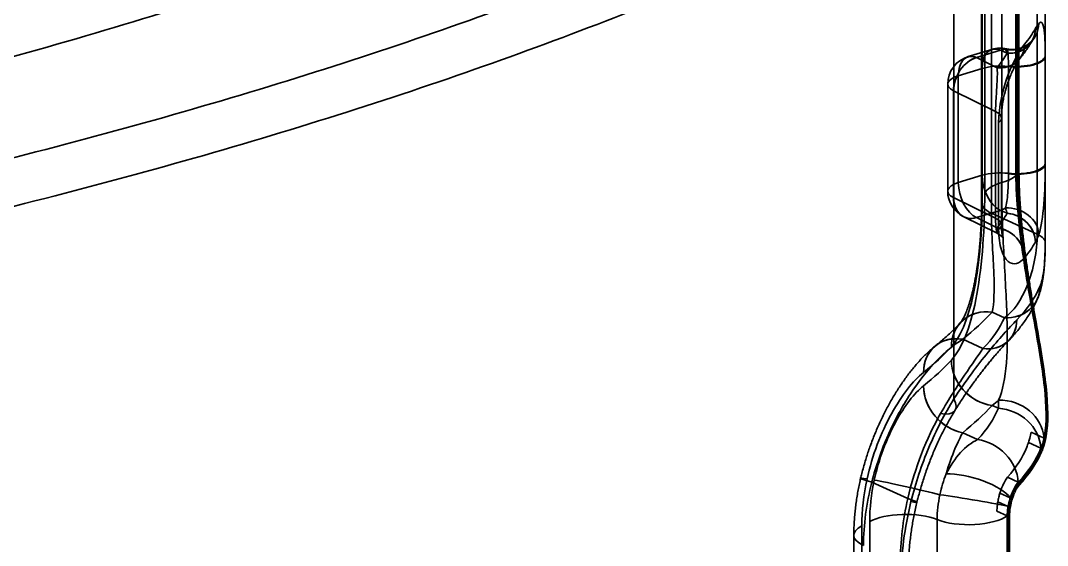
# Model space of a CAD drawing. Header units: millimetres. Extents: x -32 to 111, y -34 to 175.
# Drawn here: x 39.7 to 111, y 92.1 to 128.6 of the extents above; entities that cross this region are included whole.
import ezdxf

# ---------------------------------------------------------------- set-up
doc = ezdxf.new("R2010")
doc.units = ezdxf.units.MM
doc.layers.add('1', color=7, linetype='Continuous', true_color=0xffffff)

msp = doc.modelspace()

# ---------------------------------------------------------------- linework, layer by layer
at = {"layer": '1', "color": 2, "linetype": 'Continuous', "lineweight": 200}
for p, q in [((108.833, 137.13), (108.833, 118.593)), ((108.294, 94.244), (108.294, 33.535))]:
    msp.add_line(p, q, dxfattribs=at)
at = {"layer": '1', "color": 151, "linetype": 'Continuous', "lineweight": 35}
for p, q in [((108.964, 118.414), (108.964, 136.951)), ((109.015, 118.207), (109.015, 136.744)), ((107.816, 135.843), (107.816, 117.306)), ((107.816, 117.306), (107.816, 135.843)), ((106.641, 135.087), (106.641, 116.55)), ((106.641, 116.55), (106.641, 135.087)), ((106.424, 134.437), (106.424, 115.9)), ((106.46, 116.073), (106.46, 134.61)), ((106.46, 134.61), (106.46, 116.073)), ((107.097, 133.726), (107.097, 115.189)), ((107.097, 115.189), (107.097, 133.726)), ((110.285, 113.718), (110.285, 132.255)), ((110.285, 132.255), (110.285, 113.718)), ((110.839, 131.588), (110.839, 126.106)), ((110.839, 126.106), (110.839, 131.588)), ((110.846, 113.126), (110.846, 131.663)), ((104.497, 129.243), (104.497, 102.278)), ((104.497, 102.278), (104.497, 129.243)), ((107.139, 126.558), (105.481, 126.052)), ((107.723, 126.499), (106.066, 125.993)), ((106.066, 125.993), (107.723, 126.499)), ((107.723, 126.499), (108.198, 126.295)), ((106.066, 125.993), (107.494, 125.285)), ((107.494, 125.285), (106.066, 125.993)), ((110.839, 126.029), (110.839, 118.614)), ((110.839, 118.614), (110.839, 126.029)), ((106.461, 125.228), (104.803, 124.721)), ((104.803, 124.721), (106.461, 125.228)), ((106.461, 117.813), (106.461, 125.228)), ((106.461, 125.228), (106.461, 117.813)), ((108.284, 117.951), (108.284, 125.366)), ((108.284, 125.366), (108.284, 117.951)), ((104.066, 124.139), (104.066, 116.724)), ((104.803, 117.307), (104.803, 124.721)), ((104.803, 124.721), (104.803, 117.307)), ((104.471, 123.686), (104.471, 116.271)), ((104.471, 116.271), (104.471, 123.686)), ((104.471, 123.686), (107.391, 122.239)), ((107.391, 122.239), (104.471, 123.686)), ((107.391, 114.824), (107.391, 122.239)), ((107.391, 122.239), (107.391, 114.824)), ((107.605, 121.465), (107.605, 114.05)), ((107.605, 114.05), (107.605, 121.465)), ((107.796, 114.37), (107.796, 121.785)), ((110.839, 118.534), (110.839, 113.051)), ((110.839, 113.051), (110.839, 118.534)), ((106.461, 117.813), (104.803, 117.307)), ((104.803, 117.307), (106.461, 117.813)), ((104.471, 116.271), (107.391, 114.824)), ((107.391, 114.824), (104.471, 116.271)), ((105.177, 114.932), (107.495, 113.784)), ((106.066, 114.871), (107.723, 115.377)), ((107.723, 115.377), (106.066, 114.871)), ((107.494, 114.163), (106.066, 114.871)), ((106.066, 114.871), (107.494, 114.163)), ((110.285, 113.718), (107.097, 115.189)), ((107.097, 115.189), (110.285, 113.718)), ((107.723, 115.377), (108.198, 115.173)), ((108.198, 115.173), (107.723, 115.377)), ((108.009, 107.921), (107.154, 108.315)), ((107.154, 108.315), (108.009, 107.921)), ((105.105, 106.425), (106.514, 105.776)), ((106.514, 105.776), (105.105, 106.425)), ((107.585, 101.628), (107.154, 101.827)), ((107.154, 101.827), (107.585, 101.628)), ((105.105, 99.937), (106.145, 99.458)), ((106.145, 99.458), (105.105, 99.937)), ((109.859, 99.976), (110.764, 99.558)), ((109.681, 99.265), (110.545, 98.866)), ((110.545, 98.866), (109.681, 99.265)), ((98.795, 96.51), (101.293, 95.358)), ((101.293, 95.358), (98.795, 96.51)), ((108.971, 96.492), (108.223, 96.837)), ((108.223, 96.837), (108.971, 96.492)), ((108.411, 95.405), (107.691, 95.737)), ((107.691, 95.737), (108.411, 95.405)), ((108.262, 94.812), (107.548, 95.141)), ((107.548, 95.141), (108.262, 94.812)), ((108.201, 94.168), (107.488, 94.497)), ((108.201, 33.459), (108.201, 94.168)), ((98.09, 32.754), (98.09, 93.463)), ((98.09, 93.463), (98.09, 32.754)), ((98.647, 93.767), (98.647, 33.058)), ((98.647, 33.058), (98.647, 93.767)), ((103.328, 93.906), (103.328, 33.197)), ((103.328, 33.197), (103.328, 93.906)), ((97.544, 92.815), (97.544, 32.106))]:
    msp.add_line(p, q, dxfattribs=at)
for centre, start, end in [((107.723, 124.646), 77.76909, 106.98957), ((106.066, 124.139), 106.98957, 180), ((106.066, 116.724), 180, 243.6337)]:
    msp.add_arc(centre, 2, start, end, dxfattribs=at)
for centre, major_axis, ratio, start_param, end_param in [((108.428, 128.481), (1.482, -1.343), 0.965842, 5.251351, 6.968785), ((108.428, 128.481), (-1.482, 1.343), 0.965842, 2.109759, 3.827192), ((108.198, 128.149), (1.731, -1.001), 0.905762, 5.194825, 6.765622), ((108.198, 128.149), (-1.731, 1.001), 0.905762, 2.053233, 3.624029), ((75.949, 130.777), (35, 0), 0.375419, 5.985109, 6.069434), ((75.949, 130.777), (-35, 0), 0.375419, 2.843516, 2.927841), ((107.723, 124.646), (-0.584, 1.913), 0.585049, 5.80191, 7.372706), ((107.723, 124.646), (0.584, -1.913), 0.585049, 2.660317, 4.231114), ((107.494, 127.139), (1.548, -1.267), 0.885984, 5.339735, 6.910532), ((107.494, 127.139), (-1.548, 1.267), 0.885984, 2.198143, 3.768939), ((75.949, 128.923), (33, 0), 0.375419, 5.985109, 6.069434), ((75.949, 128.923), (-33, 0), 0.375419, 2.843516, 2.927841), ((107.723, 124.646), (0.79, 1.838), 0.698017, 0.315799, 0.551857), ((106.066, 124.139), (-0.888, -1.792), 0.738853, 3.732497, 5.303293), ((106.066, 124.139), (0.888, 1.792), 0.738853, 0.590904, 2.161701), ((106.066, 124.139), (-0.584, 1.913), 0.585049, 5.80191, 7.372706), ((106.066, 124.139), (0.584, -1.913), 0.585049, 2.660317, 4.231114), ((108.845, 126.165), (-2, -0.004), 0.395328, 1.285845, 3.061446), ((108.845, 126.165), (2, 0.004), 0.395328, 4.427438, 6.203039), ((108.845, 126.087), (-2, 0), 0.375419, 1.286566, 3.064002), ((108.845, 126.087), (2, 0), 0.375419, 4.428158, 6.205594), ((107.723, 124.646), (2, 0), 0.375419, 1.286566, 2.25392), ((107.723, 124.646), (-2, 0), 0.375419, 4.428158, 5.395513), ((106.066, 124.139), (-2, 0), 0.375419, 5.395513, 6.931403), ((106.066, 124.139), (2, 0), 0.375419, 2.25392, 3.78981), ((105.796, 121.785), (2, 0), 0.375419, 5.842527, 6.931403), ((105.796, 121.785), (-2, 0), 0.375419, 2.700934, 3.78981), ((106.015, 118.207), (-3, 0), 0.375419, 2.214693, 3.325978), ((106.015, 118.207), (3, 0), 0.375419, 5.356285, 6.467571), ((108.845, 118.672), (-2, 0), 0.375419, 1.286566, 3.064002), ((108.845, 118.672), (2, 0), 0.375419, 4.428158, 6.205594), ((108.845, 118.593), (-2, 0.004), 0.355334, 1.287237, 3.062838), ((108.845, 118.593), (2, -0.004), 0.355334, 4.42883, 6.204431), ((107.723, 117.231), (2, 0), 0.375419, 1.286566, 2.25392), ((107.723, 117.231), (-2, 0), 0.375419, 4.428158, 5.395513), ((107.723, 117.231), (-0.584, 1.913), 0.585049, 1.089521, 2.660317), ((107.723, 117.231), (0.584, -1.913), 0.585049, 4.231114, 5.80191), ((106.066, 116.724), (-2, 0), 0.375419, 5.395513, 6.931403), ((106.066, 116.724), (2, 0), 0.375419, 2.25392, 3.78981), ((106.066, 116.724), (0.584, -1.913), 0.585049, 4.231114, 5.80191), ((106.066, 116.724), (-0.584, 1.913), 0.585049, 1.089521, 2.660317), ((109.617, 116.406), (3, 0), 0.375419, 2.214693, 3.012802), ((109.617, 116.406), (-3, 0), 0.375419, 5.356285, 6.154395), ((106.066, 116.724), (-0.888, -1.792), 0.738853, 5.303293, 6.87409), ((106.066, 116.724), (0.888, 1.792), 0.738853, 2.161701, 3.732497), ((109.424, 115.9), (3, 0), 0.375419, 2.986741, 3.824717), ((109.424, 115.9), (-3, 0), 0.375419, 6.128334, 6.966309), ((108.428, 113.857), (1.902, -0.619), 0.827242, 0.29633, 2.013763), ((108.428, 113.857), (-1.902, 0.619), 0.827242, 3.437923, 5.155356), ((75.949, 117.801), (-33, 0), 0.375419, 2.843516, 2.927841), ((75.949, 117.801), (33, 0), 0.375419, 5.985109, 6.069434), ((107.723, 117.231), (-0.79, -1.838), 0.698017, 0.551857, 0.787915), ((107.723, 117.231), (0.79, 1.838), 0.698017, 3.693449, 3.929507), ((108.198, 113.319), (1.731, -1.001), 0.905762, 0.482436, 2.053233), ((108.198, 113.319), (-1.731, 1.001), 0.905762, 3.624029, 5.194825), ((105.796, 114.37), (2, 0), 0.375419, 5.842527, 6.931403), ((105.796, 114.37), (-2, 0), 0.375419, 2.700934, 3.78981), ((107.494, 112.309), (-1.548, 1.267), 0.885984, 3.768939, 5.339735), ((107.494, 112.309), (1.548, -1.267), 0.885984, 0.627346, 2.198143), ((108.346, 113.126), (-2.5, 0), 0.375419, 3.062167, 3.824717), ((108.346, 113.126), (2.5, 0), 0.375419, 6.203759, 6.966309), ((75.949, 115.947), (-35, 0), 0.375419, 2.843516, 2.927841), ((75.949, 115.947), (35, 0), 0.375419, 5.985109, 6.069434), ((108.009, 110.238), (-2.286, 1.013), 0.914297, 1.955638, 3.526434), ((108.009, 110.238), (2.286, -1.013), 0.914297, 5.09723, 6.668027), ((75.949, 112.24), (35, 0), 0.375419, 5.936375, 6.118381), ((75.949, 112.24), (-35, 0), 0.375419, 2.794783, 2.976789), ((107.154, 105.535), (2.201, -2.038), 0.87549, 2.251887, 3.822683), ((107.154, 105.535), (-2.201, 2.038), 0.87549, 5.393479, 6.964276), ((57.807, 114.754), (52.242, 0), 0.375419, 5.844628, 5.948707), ((57.807, 114.754), (-52.242, 0), 0.375419, 2.703035, 2.807114), ((75.949, 109.923), (32.5, 0), 0.375419, 5.936375, 6.118381), ((75.949, 109.923), (-32.5, 0), 0.375419, 2.794783, 2.976789), ((106.514, 108.093), (1.801, -1.734), 0.871672, 5.410557, 6.981354), ((106.514, 108.093), (-1.801, 1.734), 0.871672, 2.268965, 3.839761), ((105.105, 103.645), (-1.875, 2.342), 0.839142, 5.521391, 7.092188), ((105.105, 103.645), (1.875, -2.342), 0.839142, 2.379799, 3.950595), ((57.807, 111.973), (49.242, 0), 0.375419, 5.844628, 5.948707), ((57.807, 111.973), (-49.242, 0), 0.375419, 2.703035, 2.807114), ((57.807, 111.046), (49.242, 0), 0.375419, 5.844628, 5.948707), ((57.807, 111.046), (-49.242, 0), 0.375419, 2.703035, 2.807114), ((107.154, 104.608), (-2.201, 2.038), 0.87549, 0.68109, 2.251887), ((107.154, 104.608), (2.201, -2.038), 0.87549, 3.822683, 5.393479), ((105.105, 102.718), (-1.875, 2.342), 0.839142, 0.809002, 2.379799), ((105.105, 102.718), (1.875, -2.342), 0.839142, 3.950595, 5.521391), ((102.458, 102.821), (-2.124, 1.318), 0.416092, 2.355673, 3.772271), ((102.458, 102.821), (2.124, -1.318), 0.416092, 5.497265, 6.913864), ((107.787, 99.492), (2.92, -0.688), 0.899346, 0.281149, 1.842218), ((107.787, 99.492), (-2.92, 0.688), 0.899346, 3.422742, 4.983811), ((57.807, 108.266), (52.242, 0), 0.375419, 5.844628, 5.948707), ((57.807, 108.266), (-52.242, 0), 0.375419, 2.703035, 2.807114), ((75.949, 103.435), (-32, 0), 0.375419, 2.804194, 2.990658), ((75.949, 103.435), (32, 0), 0.375419, 5.945786, 6.13225), ((107.585, 98.848), (-2.78, 1.126), 0.916318, 3.563764, 5.067844), ((107.585, 98.848), (2.78, -1.126), 0.916318, 0.422171, 1.926252), ((106.145, 96.677), (-2.192, 2.048), 0.874598, 3.893493, 5.397574), ((106.145, 96.677), (2.192, -2.048), 0.874598, 0.7519, 2.255982), ((75.949, 100.84), (-33.99, 0), 0.375419, 2.822528, 2.990658), ((75.949, 100.84), (34.993, 0), 0.375419, 5.945903, 6.13225), ((75.949, 100.84), (-34.993, 0), 0.375419, 2.804311, 2.990658), ((105.688, 95.745), (-2.877, 0.85), 0.355776, 3.586747, 5.458714), ((105.688, 95.745), (2.877, -0.85), 0.355776, 0.445155, 2.317122), ((100.94, 96.086), (-2.922, 0.681), 0.036006, 5.732484, 7.038247), ((100.94, 96.086), (2.922, -0.681), 0.036006, 2.590891, 3.896654), ((101.476, 96.027), (-2.925, 0.666), 0.030384, 3.944329, 5.749195), ((101.476, 96.027), (2.925, -0.666), 0.030384, 0.802736, 2.607602), ((105.57, 95.23), (2.96, -0.487), 0.028389, 0.431363, 2.338917), ((105.57, 95.23), (-2.96, 0.487), 0.028389, 3.572955, 5.48051), ((99.506, 95.712), (-2.429, 0.594), 0.047356, 2.556717, 3.897101), ((99.506, 95.712), (2.429, -0.594), 0.047356, 5.698309, 7.038693), ((101.135, 93.137), (-3, 0), 0.375419, 3.89254, 5.690374), ((101.135, 93.137), (3, 0), 0.375419, 0.750947, 2.548781), ((105.521, 94.674), (-3, 0), 0.375419, 0.750947, 2.675221), ((105.521, 94.674), (3, 0), 0.375419, 3.89254, 5.816814), ((100.544, 92.815), (3, 0), 0.375419, 2.528836, 3.824717), ((100.544, 92.815), (-3, 0), 0.375419, 5.670428, 6.966309)]:
    msp.add_ellipse(centre, major_axis=major_axis, ratio=ratio, start_param=start_param, end_param=end_param, dxfattribs=at)
at = {"layer": '1', "color": 2, "linetype": 'Continuous', "lineweight": 200}
msp.add_ellipse((75.949, 100.654), major_axis=(35, 0), ratio=0.375419, start_param=5.945786, end_param=6.13225, dxfattribs=at)
at = {"layer": '1', "color": 151, "linetype": 'Continuous', "lineweight": 35}
for points, knots in [([(94.668, 153.029), (89.081, 150.384), (83.13, 147.861), (70.509, 143.062), (63.845, 140.79), (49.919, 136.535), (42.628, 134.545), (27.57, 130.887), (19.788, 129.212), (11.75, 127.695)], [0, 0, 0, 0, 0.25, 0.25, 0.5, 0.5, 0.75, 0.75, 1, 1, 1, 1]), ([(11.75, 127.695), (19.788, 129.212), (27.57, 130.887), (42.628, 134.545), (49.919, 136.535), (63.845, 140.79), (70.509, 143.062), (83.13, 147.861), (89.081, 150.384), (94.668, 153.029)], [0, 0, 0, 0, 0.25, 0.25, 0.5, 0.5, 0.75, 0.75, 1, 1, 1, 1]), ([(12.153, 127.597), (12.467, 127.657), (13.414, 127.836), (14.989, 128.14), (16.874, 128.511), (18.747, 128.887), (20.611, 129.269), (22.467, 129.657), (24.315, 130.052), (26.154, 130.452), (27.983, 130.858), (29.803, 131.27), (31.614, 131.688), (33.416, 132.112), (35.209, 132.542), (36.993, 132.977), (38.768, 133.419), (40.531, 133.866), (42.285, 134.318), (44.027, 134.776), (45.761, 135.24), (47.485, 135.71), (49.199, 136.186), (50.903, 136.667), (52.596, 137.153), (54.277, 137.645), (55.945, 138.142), (57.602, 138.644), (59.246, 139.151), (60.878, 139.664), (62.5, 140.181), (64.111, 140.705), (65.711, 141.234), (67.299, 141.768), (68.876, 142.307), (70.442, 142.852), (71.995, 143.402), (73.537, 143.957), (75.066, 144.517), (76.583, 145.082), (78.087, 145.653), (79.579, 146.228), (81.057, 146.808), (82.523, 147.392), (83.975, 147.982), (85.414, 148.576), (86.84, 149.175), (88.252, 149.778), (89.65, 150.386), (91.034, 150.999), (92.404, 151.615), (93.759, 152.236), (94.833, 152.737), (95.455, 153.031), (95.634, 153.115)], [0, 0, 0, 0, 0.009732, 0.029388, 0.049035, 0.068665, 0.088231, 0.107859, 0.127481, 0.147098, 0.166713, 0.186328, 0.205944, 0.225564, 0.245189, 0.264821, 0.284464, 0.304121, 0.323725, 0.34335, 0.362991, 0.382643, 0.402304, 0.421967, 0.441628, 0.461282, 0.480924, 0.50055, 0.520151, 0.539767, 0.559392, 0.579026, 0.598669, 0.618319, 0.637976, 0.657639, 0.677307, 0.69698, 0.716657, 0.736336, 0.756018, 0.775702, 0.795386, 0.81507, 0.834753, 0.854435, 0.874114, 0.89379, 0.913462, 0.933129, 0.952792, 0.97246, 0.992064, 1, 1, 1, 1]), ([(83.065, 147.592), (77.526, 144.999), (71.64, 142.523), (59.177, 137.81), (52.609, 135.576), (38.893, 131.387), (31.723, 129.424), (16.922, 125.806), (9.276, 124.146), (1.382, 122.636)], [0, 0, 0, 0, 0.25, 0.25, 0.5, 0.5, 0.75, 0.75, 1, 1, 1, 1]), ([(1.382, 122.636), (9.276, 124.146), (16.922, 125.806), (31.723, 129.424), (38.893, 131.387), (52.609, 135.576), (59.177, 137.81), (71.64, 142.523), (77.526, 144.999), (83.065, 147.592)], [0, 0, 0, 0, 0.25, 0.25, 0.5, 0.5, 0.75, 0.75, 1, 1, 1, 1]), ([(86.019, 143.001), (80.398, 140.368), (74.424, 137.855), (61.773, 133.07), (55.105, 130.802), (41.182, 126.549), (33.902, 124.556), (18.876, 120.884), (11.114, 119.2), (3.1, 117.667)], [0, 0, 0, 0, 0.25, 0.25, 0.5, 0.5, 0.75, 0.75, 1, 1, 1, 1]), ([(3.1, 117.667), (11.114, 119.2), (18.876, 120.884), (33.902, 124.556), (41.182, 126.549), (55.105, 130.802), (61.773, 133.07), (74.424, 137.855), (80.398, 140.368), (86.019, 143.001)], [0, 0, 0, 0, 0.25, 0.25, 0.5, 0.5, 0.75, 0.75, 1, 1, 1, 1]), ([(11.75, 113.011), (19.788, 114.527), (27.577, 116.201), (42.659, 119.865), (49.94, 121.853), (63.865, 126.108), (70.536, 128.383), (83.135, 133.177), (89.081, 135.698), (94.668, 138.346)], [0, 0, 0, 0, 0.25, 0.25, 0.5, 0.5, 0.75, 0.75, 1, 1, 1, 1]), ([(94.668, 138.346), (89.081, 135.698), (83.135, 133.177), (70.536, 128.383), (63.865, 126.108), (49.94, 121.853), (42.659, 119.865), (27.577, 116.201), (19.788, 114.527), (11.75, 113.011)], [0, 0, 0, 0, 0.25, 0.25, 0.5, 0.5, 0.75, 0.75, 1, 1, 1, 1]), ([(12.812, 109.904), (20.927, 111.433), (28.791, 113.123), (44.018, 116.822), (51.369, 118.829), (65.427, 123.124), (72.162, 125.422), (84.881, 130.261), (90.883, 132.807), (96.523, 135.48)], [0, 0, 0, 0, 0.25, 0.25, 0.5, 0.5, 0.75, 0.75, 1, 1, 1, 1]), ([(96.523, 135.48), (90.883, 132.807), (84.881, 130.261), (72.162, 125.422), (65.427, 123.124), (51.369, 118.829), (44.018, 116.822), (28.791, 113.123), (20.927, 111.433), (12.812, 109.904)], [0, 0, 0, 0, 0.25, 0.25, 0.5, 0.5, 0.75, 0.75, 1, 1, 1, 1]), ([(110.839, 126.106), (110.837, 126.963), (110.81, 127.648), (110.671, 128.442), (110.559, 128.538), (110.396, 128.348)], [0, 0, 0, 0, 0.5, 0.5, 1, 1, 1, 1]), ([(110.396, 128.348), (110.559, 128.538), (110.671, 128.442), (110.81, 127.648), (110.837, 126.963), (110.839, 126.106)], [0, 0, 0, 0, 0.5, 0.5, 1, 1, 1, 1]), ([(109.897, 127.123), (109.887, 127.112), (109.856, 127.079), (109.794, 127.02), (109.705, 126.944), (109.598, 126.866), (109.475, 126.79), (109.337, 126.719), (109.186, 126.658), (109.025, 126.608), (108.856, 126.573), (108.678, 126.552), (108.492, 126.549), (108.311, 126.563), (108.197, 126.583), (108.145, 126.594)], [0, 0, 0, 0, 0.030915, 0.095647, 0.16453, 0.237876, 0.315318, 0.395991, 0.478917, 0.563291, 0.648555, 0.734353, 0.828958, 0.92216, 1, 1, 1, 1]), ([(109.041, 125.872), (109.09, 125.932), (109.227, 126.102), (109.439, 126.385), (109.667, 126.717), (109.826, 126.972), (109.909, 127.113), (109.929, 127.148)], [0, 0, 0, 0, 0.145572, 0.412731, 0.677652, 0.921841, 1, 1, 1, 1]), ([(109.931, 127.151), (109.938, 127.163), (109.95, 127.183), (109.962, 127.202), (109.966, 127.208), (109.961, 127.2), (109.946, 127.181), (109.926, 127.157), (109.911, 127.14), (109.906, 127.135)], [0, 0, 0, 0, 0.161397, 0.335012, 0.498767, 0.653598, 0.80085, 0.942218, 1, 1, 1, 1]), ([(109.406, 126.918), (109.056, 126.491), (108.64, 125.784), (107.901, 123.833), (107.605, 122.575), (107.605, 121.465)], [0, 0, 0, 0, 0.5, 0.5, 1, 1, 1, 1]), ([(107.605, 121.465), (107.605, 122.575), (107.901, 123.833), (108.64, 125.784), (109.056, 126.491), (109.406, 126.918)], [0, 0, 0, 0, 0.5, 0.5, 1, 1, 1, 1]), ([(108.284, 125.405), (108.283, 125.824), (108.272, 126.167), (108.208, 126.586), (108.155, 126.651), (108.076, 126.563)], [0, 0, 0, 0, 0.5, 0.5, 1, 1, 1, 1]), ([(108.076, 126.563), (108.155, 126.651), (108.208, 126.586), (108.272, 126.167), (108.283, 125.824), (108.284, 125.405)], [0, 0, 0, 0, 0.5, 0.5, 1, 1, 1, 1]), ([(107.798, 121.786), (107.798, 121.83), (107.799, 121.934), (107.806, 122.102), (107.819, 122.289), (107.838, 122.483), (107.863, 122.681), (107.894, 122.881), (107.931, 123.084), (107.974, 123.288), (108.023, 123.495), (108.077, 123.703), (108.136, 123.909), (108.199, 124.113), (108.266, 124.311), (108.335, 124.503), (108.407, 124.686), (108.48, 124.861), (108.554, 125.026), (108.626, 125.18), (108.698, 125.322), (108.768, 125.452), (108.835, 125.567), (108.896, 125.668), (108.951, 125.751), (108.997, 125.815), (109.026, 125.854), (109.039, 125.87), (109.044, 125.875)], [0, 0, 0, 0, 0.026494, 0.060034, 0.094099, 0.128542, 0.163225, 0.198306, 0.233438, 0.269736, 0.307031, 0.34533, 0.384587, 0.424708, 0.465543, 0.506896, 0.548608, 0.59141, 0.634273, 0.677769, 0.721856, 0.76643, 0.811315, 0.856205, 0.900681, 0.944343, 0.980707, 1, 1, 1, 1]), ([(107.494, 125.285), (107.523, 125.025), (107.519, 124.664), (107.471, 123.886), (107.448, 123.586), (107.408, 122.928), (107.391, 122.563), (107.391, 122.239)], [0, 0, 0, 0, 0.5, 0.5, 0.75, 0.75, 1, 1, 1, 1]), ([(107.391, 122.239), (107.391, 122.563), (107.408, 122.928), (107.448, 123.586), (107.471, 123.886), (107.519, 124.664), (107.523, 125.025), (107.494, 125.285)], [0, 0, 0, 0, 0.25, 0.25, 0.5, 0.5, 1, 1, 1, 1]), ([(110.764, 99.56), (110.959, 100.377), (110.988, 101.427), (110.769, 104.059), (110.528, 105.564), (110.087, 108.15), (109.933, 109.038), (109.634, 110.868), (109.488, 111.822), (109.119, 114.689), (108.964, 116.611), (108.964, 118.414)], [0, 0, 0, 0, 0.25, 0.25, 0.5, 0.5, 0.625, 0.625, 0.75, 0.75, 1, 1, 1, 1]), ([(110.396, 113.724), (110.559, 114.216), (110.671, 114.944), (110.81, 116.687), (110.837, 117.658), (110.839, 118.534)], [0, 0, 0, 0, 0.5, 0.5, 1, 1, 1, 1]), ([(110.839, 118.534), (110.837, 117.658), (110.81, 116.687), (110.671, 114.944), (110.559, 114.216), (110.396, 113.724)], [0, 0, 0, 0, 0.5, 0.5, 1, 1, 1, 1]), ([(108.076, 115.544), (108.155, 115.787), (108.208, 116.156), (108.272, 117.018), (108.283, 117.487), (108.284, 117.912)], [0, 0, 0, 0, 0.5, 0.5, 1, 1, 1, 1]), ([(108.284, 117.912), (108.283, 117.487), (108.272, 117.018), (108.208, 116.156), (108.155, 115.787), (108.076, 115.544)], [0, 0, 0, 0, 0.5, 0.5, 1, 1, 1, 1]), ([(110.894, 102.548), (110.889, 102.608), (110.873, 102.819), (110.84, 103.182), (110.791, 103.64), (110.737, 104.099), (110.676, 104.559), (110.611, 105.021), (110.543, 105.485), (110.47, 105.953), (110.395, 106.424), (110.317, 106.898), (110.238, 107.373), (110.158, 107.849), (110.077, 108.329), (109.996, 108.811), (109.915, 109.295), (109.836, 109.78), (109.759, 110.263), (109.683, 110.744), (109.611, 111.226), (109.54, 111.707), (109.473, 112.187), (109.41, 112.666), (109.35, 113.143), (109.295, 113.617), (109.244, 114.09), (109.198, 114.562), (109.156, 115.032), (109.119, 115.498), (109.087, 115.958), (109.063, 116.387), (109.044, 116.792), (109.03, 117.198), (109.02, 117.648), (109.016, 117.991), (109.015, 118.185), (109.015, 118.209)], [0, 0, 0, 0, 0.014376, 0.050229, 0.085135, 0.119357, 0.152957, 0.185996, 0.218528, 0.25052, 0.282555, 0.313957, 0.344944, 0.375584, 0.405946, 0.436097, 0.466086, 0.495867, 0.525003, 0.553923, 0.582641, 0.611166, 0.63951, 0.667683, 0.695683, 0.723406, 0.751137, 0.778917, 0.806665, 0.834297, 0.86174, 0.888918, 0.911637, 0.935632, 0.963558, 0.995367, 1, 1, 1, 1]), ([(107.816, 117.306), (107.816, 115.882), (107.867, 114.36), (108.017, 111.329), (108.112, 109.832), (108.218, 107.102), (108.227, 105.85), (108.06, 103.737), (107.884, 102.858), (107.6, 102.206)], [0, 0, 0, 0, 0.25, 0.25, 0.5, 0.5, 0.75, 0.75, 1, 1, 1, 1]), ([(107.6, 102.206), (107.884, 102.858), (108.06, 103.737), (108.227, 105.85), (108.218, 107.102), (108.112, 109.832), (108.017, 111.329), (107.867, 114.36), (107.816, 115.882), (107.816, 117.306)], [0, 0, 0, 0, 0.25, 0.25, 0.5, 0.5, 0.75, 0.75, 1, 1, 1, 1]), ([(106.641, 116.55), (106.641, 115.411), (106.598, 114.167), (106.419, 111.76), (106.284, 110.608), (105.905, 108.517), (105.668, 107.605), (105.07, 106.032), (104.722, 105.412), (104.32, 104.978)], [0, 0, 0, 0, 0.25, 0.25, 0.5, 0.5, 0.75, 0.75, 1, 1, 1, 1]), ([(104.32, 104.978), (104.722, 105.412), (105.07, 106.032), (105.668, 107.605), (105.905, 108.517), (106.284, 110.608), (106.419, 111.76), (106.598, 114.167), (106.641, 115.411), (106.641, 116.55)], [0, 0, 0, 0, 0.25, 0.25, 0.5, 0.5, 0.75, 0.75, 1, 1, 1, 1]), ([(106.46, 116.073), (106.46, 115.073), (106.415, 113.986), (106.238, 111.878), (106.105, 110.86), (105.749, 109.028), (105.526, 108.21), (104.984, 106.83), (104.673, 106.285), (104.32, 105.904)], [0, 0, 0, 0, 0.25, 0.25, 0.5, 0.5, 0.75, 0.75, 1, 1, 1, 1]), ([(104.32, 105.904), (104.673, 106.285), (104.984, 106.83), (105.526, 108.21), (105.749, 109.028), (106.105, 110.86), (106.238, 111.878), (106.415, 113.986), (106.46, 115.073), (106.46, 116.073)], [0, 0, 0, 0, 0.25, 0.25, 0.5, 0.5, 0.75, 0.75, 1, 1, 1, 1]), ([(106.424, 115.902), (106.424, 115.901), (106.424, 115.805), (106.423, 115.624), (106.419, 115.35), (106.413, 115.076), (106.404, 114.79), (106.392, 114.497), (106.378, 114.196), (106.36, 113.891), (106.34, 113.583), (106.317, 113.272), (106.29, 112.959), (106.261, 112.643), (106.228, 112.329), (106.192, 112.016), (106.152, 111.708), (106.109, 111.402), (106.063, 111.097), (106.012, 110.794), (105.957, 110.497), (105.9, 110.208), (105.839, 109.929), (105.776, 109.661), (105.71, 109.405), (105.643, 109.162), (105.574, 108.934), (105.504, 108.721), (105.435, 108.526), (105.366, 108.348), (105.3, 108.189), (105.236, 108.049), (105.178, 107.931), (105.123, 107.829), (105.074, 107.745), (105.037, 107.687), (105.014, 107.653), (104.997, 107.629), (104.994, 107.626), (104.986, 107.615), (104.973, 107.598), (104.951, 107.573), (104.936, 107.555), (104.931, 107.55)], [0, 0, 0, 0, 0.000271, 0.02632, 0.049521, 0.073866, 0.098532, 0.123677, 0.149375, 0.175398, 0.201453, 0.227965, 0.254913, 0.282257, 0.309934, 0.337855, 0.365904, 0.393982, 0.423031, 0.452793, 0.482716, 0.512785, 0.54297, 0.573229, 0.603505, 0.633712, 0.663774, 0.693604, 0.723114, 0.752215, 0.780825, 0.808868, 0.836313, 0.861376, 0.887798, 0.913917, 0.926881, 0.937699, 0.945748, 0.953535, 0.974122, 0.992824, 1, 1, 1, 1]), ([(107.154, 108.315), (107.289, 108.889), (107.315, 109.799), (107.252, 111.555), (107.213, 112.203), (107.133, 113.648), (107.097, 114.477), (107.097, 115.189)], [0, 0, 0, 0, 0.5, 0.5, 0.75, 0.75, 1, 1, 1, 1]), ([(107.097, 115.189), (107.097, 114.477), (107.133, 113.648), (107.213, 112.203), (107.252, 111.555), (107.315, 109.799), (107.289, 108.889), (107.154, 108.315)], [0, 0, 0, 0, 0.25, 0.25, 0.5, 0.5, 1, 1, 1, 1]), ([(107.391, 114.824), (107.391, 114.499), (107.408, 114.237), (107.449, 113.901), (107.471, 113.818), (107.519, 113.741), (107.523, 113.903), (107.494, 114.163)], [0, 0, 0, 0, 0.25, 0.25, 0.5, 0.5, 1, 1, 1, 1]), ([(107.494, 114.163), (107.523, 113.903), (107.519, 113.741), (107.471, 113.818), (107.449, 113.901), (107.408, 114.237), (107.391, 114.499), (107.391, 114.824)], [0, 0, 0, 0, 0.5, 0.5, 0.75, 0.75, 1, 1, 1, 1]), ([(107.495, 113.783), (107.531, 113.766), (107.602, 113.727), (107.696, 113.662), (107.774, 113.599), (107.831, 113.543), (107.874, 113.495), (107.904, 113.457), (107.922, 113.43), (107.93, 113.416), (107.93, 113.416), (107.923, 113.432), (107.91, 113.463), (107.894, 113.512), (107.876, 113.577), (107.858, 113.654), (107.842, 113.741), (107.828, 113.841), (107.815, 113.958), (107.805, 114.092), (107.8, 114.231), (107.798, 114.327), (107.798, 114.371)], [0, 0, 0, 0, 0.054099, 0.11448, 0.164622, 0.214405, 0.263367, 0.311956, 0.36058, 0.409519, 0.458984, 0.509108, 0.559885, 0.611181, 0.662778, 0.714323, 0.758004, 0.804274, 0.852861, 0.903673, 0.95649, 1, 1, 1, 1]), ([(107.605, 114.05), (107.605, 113.494), (107.675, 113.01), (107.92, 112.245), (108.087, 111.985), (108.643, 111.525), (109.055, 111.661), (109.406, 112.088)], [0, 0, 0, 0, 0.25, 0.25, 0.5, 0.5, 1, 1, 1, 1]), ([(109.406, 112.088), (109.055, 111.661), (108.643, 111.525), (108.087, 111.985), (107.92, 112.245), (107.675, 113.01), (107.605, 113.494), (107.605, 114.05)], [0, 0, 0, 0, 0.5, 0.5, 0.75, 0.75, 1, 1, 1, 1]), ([(110.285, 113.718), (110.285, 112.57), (110.024, 111.253), (109.188, 109.142), (108.617, 108.326), (108.009, 107.921)], [0, 0, 0, 0, 0.5, 0.5, 1, 1, 1, 1]), ([(108.009, 107.921), (108.617, 108.326), (109.188, 109.142), (110.024, 111.253), (110.285, 112.57), (110.285, 113.718)], [0, 0, 0, 0, 0.5, 0.5, 1, 1, 1, 1]), ([(110.313, 109.265), (110.315, 109.27), (110.343, 109.336), (110.397, 109.476), (110.469, 109.69), (110.538, 109.935), (110.598, 110.189), (110.649, 110.455), (110.69, 110.705), (110.722, 110.942), (110.75, 111.177), (110.772, 111.403), (110.79, 111.623), (110.804, 111.828), (110.817, 112.033), (110.827, 112.239), (110.835, 112.444), (110.84, 112.631), (110.844, 112.804), (110.845, 112.965), (110.846, 113.07), (110.846, 113.123)], [0, 0, 0, 0, 0.004622, 0.067484, 0.137155, 0.20318, 0.28723, 0.362954, 0.431401, 0.494834, 0.551925, 0.611828, 0.662708, 0.710422, 0.7555, 0.802952, 0.848059, 0.891446, 0.926904, 0.963144, 1, 1, 1, 1]), ([(110.839, 113.051), (110.839, 112.742), (110.828, 112.393), (110.792, 111.758), (110.766, 111.469), (110.671, 110.712), (110.583, 110.329), (110.475, 110.084)], [0, 0, 0, 0, 0.25, 0.25, 0.5, 0.5, 1, 1, 1, 1]), ([(110.475, 110.084), (110.583, 110.329), (110.671, 110.712), (110.766, 111.469), (110.792, 111.758), (110.828, 112.393), (110.839, 112.742), (110.839, 113.051)], [0, 0, 0, 0, 0.5, 0.5, 0.75, 0.75, 1, 1, 1, 1]), ([(108.315, 106.359), (108.372, 106.418), (108.532, 106.588), (108.786, 106.872), (109.068, 107.214), (109.33, 107.56), (109.572, 107.909), (109.794, 108.26), (109.997, 108.614), (110.162, 108.936), (110.257, 109.141), (110.294, 109.226)], [0, 0, 0, 0, 0.067584, 0.193237, 0.317919, 0.441214, 0.562976, 0.683095, 0.801507, 0.918198, 1, 1, 1, 1]), ([(108.865, 107.774), (108.299, 107.186), (107.631, 106.451), (106.122, 104.603), (105.314, 103.533), (104.497, 102.278)], [0, 0, 0, 0, 0.5, 0.5, 1, 1, 1, 1]), ([(104.497, 102.278), (105.314, 103.533), (106.122, 104.603), (107.631, 106.451), (108.299, 107.186), (108.865, 107.774)], [0, 0, 0, 0, 0.5, 0.5, 1, 1, 1, 1]), ([(104.952, 107.573), (104.907, 107.524), (104.775, 107.383), (104.546, 107.15), (104.258, 106.873), (103.954, 106.595), (103.639, 106.321), (103.394, 106.119), (103.258, 106.009), (103.231, 105.987)], [0, 0, 0, 0, 0.093837, 0.269168, 0.444224, 0.619034, 0.793705, 0.959024, 1, 1, 1, 1]), ([(98.795, 96.51), (98.937, 97.066), (99.107, 97.632), (99.484, 98.716), (99.693, 99.245), (100.378, 100.793), (100.913, 101.77), (102.043, 103.493), (102.658, 104.27), (103.888, 105.548), (104.509, 106.057), (105.105, 106.425)], [0, 0, 0, 0, 0.125, 0.125, 0.25, 0.25, 0.5, 0.5, 0.75, 0.75, 1, 1, 1, 1]), ([(105.105, 106.425), (104.509, 106.057), (103.888, 105.548), (102.658, 104.27), (102.043, 103.493), (100.913, 101.77), (100.378, 100.793), (99.693, 99.245), (99.484, 98.716), (99.107, 97.632), (98.937, 97.066), (98.795, 96.51)], [0, 0, 0, 0, 0.25, 0.25, 0.5, 0.5, 0.75, 0.75, 0.875, 0.875, 1, 1, 1, 1]), ([(104.582, 101.503), (104.654, 101.619), (104.8, 101.851), (105.021, 102.191), (105.243, 102.524), (105.465, 102.849), (105.687, 103.164), (105.908, 103.471), (106.129, 103.768), (106.348, 104.057), (106.563, 104.334), (106.773, 104.598), (106.978, 104.851), (107.18, 105.094), (107.378, 105.327), (107.571, 105.549), (107.759, 105.761), (107.942, 105.962), (108.112, 106.146), (108.241, 106.282), (108.313, 106.359), (108.328, 106.374)], [0, 0, 0, 0, 0.051431, 0.103979, 0.156725, 0.209732, 0.263064, 0.316785, 0.370956, 0.425637, 0.480757, 0.534896, 0.58971, 0.645086, 0.701029, 0.757533, 0.814585, 0.872162, 0.930183, 0.986549, 1, 1, 1, 1]), ([(103.197, 105.963), (103.197, 105.963), (103.142, 105.917), (103.064, 105.851), (102.965, 105.766), (102.891, 105.701), (102.75, 105.574), (102.543, 105.379), (102.274, 105.106), (102.011, 104.82), (101.763, 104.532), (101.523, 104.237), (101.29, 103.934), (101.055, 103.611), (100.823, 103.277), (100.601, 102.938), (100.386, 102.593), (100.177, 102.239), (99.972, 101.876), (99.773, 101.502), (99.58, 101.121), (99.393, 100.734), (99.214, 100.34), (99.043, 99.941), (98.879, 99.537), (98.73, 99.144), (98.591, 98.755), (98.461, 98.366), (98.336, 97.957), (98.214, 97.533), (98.109, 97.134), (98.045, 96.877), (98.019, 96.767)], [0, 0, 0, 0, 0.0003, 0.028468, 0.038865, 0.050091, 0.061424, 0.103677, 0.145695, 0.187563, 0.22925, 0.266197, 0.30505, 0.345479, 0.38497, 0.423522, 0.46118, 0.498739, 0.536605, 0.574282, 0.611771, 0.64907, 0.686178, 0.723089, 0.759803, 0.796319, 0.828634, 0.862835, 0.898169, 0.934512, 0.972073, 1, 1, 1, 1]), ([(106.514, 105.776), (106.182, 105.3), (105.753, 104.697), (104.73, 103.177), (104.161, 102.297), (103.571, 101.264)], [0, 0, 0, 0, 0.5, 0.5, 1, 1, 1, 1]), ([(103.571, 101.264), (104.161, 102.297), (104.73, 103.177), (105.753, 104.697), (106.182, 105.3), (106.514, 105.776)], [0, 0, 0, 0, 0.5, 0.5, 1, 1, 1, 1]), ([(102.389, 104.123), (101.671, 103.548), (100.872, 102.545), (99.806, 100.608), (99.467, 99.879), (98.888, 98.35), (98.645, 97.547), (98.463, 96.722)], [0, 0, 0, 0, 0.5, 0.5, 0.75, 0.75, 1, 1, 1, 1]), ([(98.463, 96.722), (98.645, 97.547), (98.888, 98.35), (99.467, 99.879), (99.806, 100.608), (100.872, 102.545), (101.671, 103.548), (102.389, 104.123)], [0, 0, 0, 0, 0.25, 0.25, 0.5, 0.5, 1, 1, 1, 1]), ([(102.389, 103.196), (101.755, 102.689), (101.061, 101.806), (99.816, 99.501), (99.284, 98.104), (98.968, 96.646)], [0, 0, 0, 0, 0.5, 0.5, 1, 1, 1, 1]), ([(98.968, 96.646), (99.284, 98.104), (99.816, 99.501), (101.061, 101.806), (101.755, 102.689), (102.389, 103.196)], [0, 0, 0, 0, 0.5, 0.5, 1, 1, 1, 1]), ([(104.497, 102.278), (103.852, 101.246), (103.264, 100.109), (102.253, 97.704), (101.836, 96.454), (101.515, 95.153)], [0, 0, 0, 0, 0.5, 0.5, 1, 1, 1, 1]), ([(101.515, 95.153), (101.836, 96.454), (102.253, 97.704), (103.264, 100.109), (103.852, 101.246), (104.497, 102.278)], [0, 0, 0, 0, 0.5, 0.5, 1, 1, 1, 1]), ([(107.6, 102.206), (107.607, 102.003), (107.602, 101.809), (107.585, 101.628), (107.585, 101.628), (107.585, 101.628)], [0, 0, 0, 0, 0.999959, 0.999959, 1, 1, 1, 1]), ([(107.585, 101.628), (107.585, 101.628), (107.585, 101.628), (107.602, 101.809), (107.607, 102.003), (107.6, 102.206)], [0, 0, 0, 0, 0.000041, 0.000041, 1, 1, 1, 1]), ([(101.933, 95.12), (101.961, 95.231), (102.026, 95.483), (102.134, 95.883), (102.26, 96.317), (102.397, 96.753), (102.541, 97.183), (102.694, 97.609), (102.854, 98.03), (103.022, 98.448), (103.198, 98.862), (103.382, 99.269), (103.571, 99.669), (103.767, 100.06), (103.968, 100.443), (104.175, 100.819), (104.38, 101.173), (104.517, 101.398), (104.582, 101.503)], [0, 0, 0, 0, 0.047615, 0.108816, 0.173053, 0.236493, 0.299811, 0.363163, 0.426659, 0.490449, 0.554687, 0.619442, 0.683399, 0.74772, 0.812279, 0.877017, 0.941867, 1, 1, 1, 1]), ([(105.105, 99.937), (104.951, 99.667), (104.768, 99.286), (104.366, 98.327), (104.148, 97.744), (103.957, 97.074)], [0, 0, 0, 0, 0.5, 0.5, 1, 1, 1, 1]), ([(103.957, 97.074), (104.148, 97.744), (104.366, 98.327), (104.768, 99.286), (104.951, 99.667), (105.105, 99.937)], [0, 0, 0, 0, 0.5, 0.5, 1, 1, 1, 1]), ([(109.77, 99.563), (109.787, 99.63), (109.803, 99.697), (109.833, 99.835), (109.847, 99.905), (109.859, 99.976)], [0, 0, 0, 0, 0.4999, 0.4999, 1, 1, 1, 1]), ([(110.545, 98.866), (110.568, 98.922), (110.589, 98.978), (110.63, 99.092), (110.649, 99.15), (110.703, 99.322), (110.735, 99.439), (110.764, 99.558)], [0, 0, 0, 0, 0.255305, 0.255305, 0.510609, 0.510609, 1, 1, 1, 1]), ([(110.764, 99.558), (110.735, 99.439), (110.703, 99.322), (110.649, 99.15), (110.63, 99.092), (110.589, 98.978), (110.568, 98.922), (110.545, 98.866)], [0, 0, 0, 0, 0.489391, 0.489391, 0.744695, 0.744695, 1, 1, 1, 1]), ([(98.019, 96.774), (98.004, 96.71), (97.958, 96.507), (97.886, 96.166), (97.806, 95.742), (97.736, 95.31), (97.675, 94.871), (97.625, 94.431), (97.587, 93.993), (97.561, 93.577), (97.548, 93.184), (97.544, 92.939), (97.543, 92.817)], [0, 0, 0, 0, 0.048482, 0.153523, 0.25749, 0.367535, 0.477959, 0.588498, 0.699005, 0.810042, 0.904814, 1, 1, 1, 1]), ([(107.548, 95.141), (107.557, 95.194), (107.567, 95.247), (107.589, 95.35), (107.6, 95.402), (107.637, 95.55), (107.663, 95.645), (107.691, 95.737)], [0, 0, 0, 0, 0.253426, 0.253426, 0.506798, 0.506798, 1, 1, 1, 1]), ([(101.328, 90.332), (101.328, 90.343), (101.33, 90.501), (101.334, 90.79), (101.35, 91.21), (101.376, 91.625), (101.411, 92.052), (101.456, 92.481), (101.511, 92.914), (101.575, 93.349), (101.65, 93.787), (101.734, 94.227), (101.828, 94.671), (101.897, 94.968), (101.933, 95.118)], [0, 0, 0, 0, 0.006872, 0.102947, 0.187927, 0.278163, 0.367512, 0.457134, 0.546935, 0.636575, 0.726588, 0.816734, 0.907388, 1, 1, 1, 1]), ([(107.488, 94.497), (107.488, 94.55), (107.49, 94.604), (107.495, 94.715), (107.5, 94.772), (107.515, 94.932), (107.53, 95.038), (107.548, 95.141)], [0, 0, 0, 0, 0.26023, 0.26023, 0.520437, 0.520437, 1, 1, 1, 1]), ([(108.411, 95.405), (108.383, 95.318), (108.357, 95.227), (108.32, 95.083), (108.308, 95.032), (108.285, 94.929), (108.274, 94.876), (108.265, 94.824)], [0, 0, 0, 0, 0.481373, 0.481373, 0.740659, 0.740659, 1, 1, 1, 1]), ([(108.265, 94.824), (108.274, 94.876), (108.285, 94.929), (108.308, 95.032), (108.32, 95.083), (108.357, 95.227), (108.383, 95.318), (108.411, 95.405)], [0, 0, 0, 0, 0.259341, 0.259341, 0.518627, 0.518627, 1, 1, 1, 1]), ([(108.262, 94.812), (108.244, 94.708), (108.229, 94.603), (108.213, 94.443), (108.208, 94.386), (108.203, 94.276), (108.201, 94.221), (108.201, 94.168)], [0, 0, 0, 0, 0.479218, 0.479218, 0.739598, 0.739598, 1, 1, 1, 1]), ([(108.201, 94.168), (108.201, 94.221), (108.203, 94.276), (108.208, 94.386), (108.213, 94.443), (108.229, 94.603), (108.244, 94.708), (108.262, 94.812)], [0, 0, 0, 0, 0.260402, 0.260402, 0.520782, 0.520782, 1, 1, 1, 1])]:
    msp.add_open_spline(points, degree=3, knots=knots, dxfattribs=at)
for points in [[(110.396, 128.348), (110.323, 128.263), (110.242, 128.144), (110.152, 127.99)], [(110.152, 127.99), (110.242, 128.144), (110.323, 128.263), (110.396, 128.348)], [(108.198, 126.295), (108.162, 126.402), (108.121, 126.491), (108.076, 126.563)], [(110.839, 126.029), (110.839, 126.055), (110.839, 126.081), (110.839, 126.106)], [(110.839, 126.106), (110.839, 126.081), (110.839, 126.055), (110.839, 126.029)], [(110.839, 118.614), (110.839, 118.588), (110.839, 118.561), (110.839, 118.534)], [(110.839, 118.534), (110.839, 118.561), (110.839, 118.588), (110.839, 118.614)], [(108.198, 115.173), (108.162, 115.28), (108.121, 115.405), (108.076, 115.544)], [(108.076, 115.544), (108.121, 115.405), (108.162, 115.28), (108.198, 115.173)], [(110.152, 113.16), (110.242, 113.314), (110.323, 113.503), (110.396, 113.724)], [(110.396, 113.724), (110.323, 113.503), (110.242, 113.314), (110.152, 113.16)], [(107.6, 102.206), (107.454, 102.069), (107.304, 101.941), (107.154, 101.827)], [(107.154, 101.827), (107.304, 101.941), (107.454, 102.069), (107.6, 102.206)], [(103.571, 101.264), (102.591, 99.548), (101.782, 97.496), (101.293, 95.358)], [(101.293, 95.358), (101.782, 97.496), (102.591, 99.548), (103.571, 101.264)], [(106.145, 99.458), (105.324, 99.082), (104.523, 98.21), (103.957, 97.074)], [(103.957, 97.074), (104.523, 98.21), (105.324, 99.082), (106.145, 99.458)], [(109.552, 98.921), (109.599, 99.036), (109.642, 99.15), (109.681, 99.265)], [(109.681, 99.265), (109.713, 99.362), (109.743, 99.461), (109.77, 99.563)], [(103.957, 97.074), (103.78, 96.613), (103.632, 96.133), (103.523, 95.629)], [(103.523, 95.629), (103.632, 96.133), (103.78, 96.613), (103.957, 97.074)], [(98.09, 93.463), (98.09, 94.51), (98.219, 95.62), (98.463, 96.722)], [(98.463, 96.722), (98.219, 95.62), (98.09, 94.51), (98.09, 93.463)], [(98.795, 96.51), (98.418, 95.029), (98.218, 93.525), (98.218, 92.104)], [(98.218, 92.104), (98.218, 93.525), (98.418, 95.029), (98.795, 96.51)], [(98.968, 96.646), (98.758, 95.672), (98.647, 94.691), (98.647, 93.767)], [(98.647, 93.767), (98.647, 94.691), (98.758, 95.672), (98.968, 96.646)], [(107.848, 96.174), (107.907, 96.315), (107.969, 96.442), (108.028, 96.549)], [(108.028, 96.549), (108.092, 96.666), (108.158, 96.762), (108.223, 96.837)], [(108.969, 96.491), (108.78, 96.287), (108.576, 95.92), (108.415, 95.419)], [(108.415, 95.419), (108.576, 95.92), (108.78, 96.287), (108.969, 96.491)], [(103.523, 95.629), (103.396, 95.045), (103.328, 94.46), (103.328, 93.906)], [(103.328, 93.906), (103.328, 94.46), (103.396, 95.045), (103.523, 95.629)], [(107.691, 95.737), (107.74, 95.896), (107.793, 96.041), (107.848, 96.174)], [(101.293, 95.358), (100.952, 93.871), (100.769, 92.35), (100.769, 90.927)], [(100.769, 90.927), (100.769, 92.35), (100.952, 93.871), (101.293, 95.358)], [(101.515, 95.153), (101.068, 93.341), (100.832, 91.504), (100.832, 89.773)], [(100.832, 89.773), (100.832, 91.504), (101.068, 93.341), (101.515, 95.153)]]:
    msp.add_open_spline(points, degree=3, dxfattribs=at)
at = {"layer": '1', "color": 151, "linetype": 'Continuous', "lineweight": 35, "extrusion": (7.6795e-10, 8.88197e-13, -1)}
for points in [[(108.284, 125.366), (108.284, 125.379), (108.284, 125.392), (108.284, 125.405)], [(108.284, 125.405), (108.284, 125.392), (108.284, 125.379), (108.284, 125.366)]]:
    msp.add_open_spline(points, degree=3, dxfattribs=at)
at = {"layer": '1', "color": 2, "linetype": 'Continuous', "lineweight": 200}
for points, knots in [([(108.833, 118.593), (108.833, 117.672), (108.873, 116.73), (109.022, 114.807), (109.132, 113.814), (109.526, 110.9), (109.88, 108.989), (110.496, 105.537), (110.759, 103.964), (110.994, 101.316), (110.971, 100.213), (110.772, 99.379)], [0, 0, 0, 0, 0.125, 0.125, 0.25, 0.25, 0.5, 0.5, 0.75, 0.75, 1, 1, 1, 1]), ([(108.347, 94.804), (108.324, 94.679), (108.308, 94.55), (108.296, 94.364), (108.294, 94.303), (108.294, 94.244)], [0, 0, 0, 0, 0.668339, 0.668339, 1, 1, 1, 1])]:
    msp.add_open_spline(points, degree=3, knots=knots, dxfattribs=at)
at = {"layer": '1', "color": 151, "linetype": 'Continuous', "lineweight": 35, "extrusion": (1.94665e-10, -3.57629e-13, -1)}
for points in [[(108.284, 117.912), (108.284, 117.925), (108.284, 117.938), (108.284, 117.951)], [(108.284, 117.951), (108.284, 117.938), (108.284, 117.925), (108.284, 117.912)]]:
    msp.add_open_spline(points, degree=3, dxfattribs=at)
at = {"layer": '1', "color": 2, "linetype": 'Continuous', "lineweight": 200}
for points in [[(110.772, 99.379), (110.713, 99.131), (110.639, 98.897), (110.551, 98.679)], [(108.976, 96.305), (108.803, 96.12), (108.621, 95.788), (108.476, 95.33)], [(108.476, 95.33), (108.424, 95.164), (108.38, 94.99), (108.347, 94.804)]]:
    msp.add_open_spline(points, degree=3, dxfattribs=at)
at = {"layer": '1', "color": 151, "linetype": 'Continuous', "lineweight": 35, "extrusion": (-2.66088e-07, 6.3552e-08, -1)}
msp.add_open_spline([(110.764, 99.558), (110.764, 99.559), (110.764, 99.559), (110.764, 99.56)], degree=3, dxfattribs=at)
at = {"layer": '1', "color": 151, "linetype": 'Continuous', "lineweight": 35, "extrusion": (7.24501e-08, -2.93387e-08, -1)}
for points in [[(110.545, 98.866), (110.545, 98.866), (110.545, 98.865), (110.544, 98.864)], [(110.544, 98.864), (110.545, 98.865), (110.545, 98.866), (110.545, 98.866)]]:
    msp.add_open_spline(points, degree=3, dxfattribs=at)
at = {"layer": '1', "color": 151, "linetype": 'Continuous', "lineweight": 35, "extrusion": (-5.49832e-09, 5.13112e-09, 1)}
for points in [[(108.969, 96.491), (108.97, 96.491), (108.97, 96.492), (108.971, 96.492)], [(108.971, 96.492), (108.97, 96.492), (108.97, 96.491), (108.969, 96.491)]]:
    msp.add_open_spline(points, degree=3, dxfattribs=at)
at = {"layer": '1', "color": 151, "linetype": 'Continuous', "lineweight": 35, "extrusion": (1.48913e-09, -4.77024e-10, 1)}
for points in [[(108.415, 95.419), (108.414, 95.415), (108.412, 95.41), (108.411, 95.405)], [(108.411, 95.405), (108.412, 95.41), (108.414, 95.415), (108.415, 95.419)]]:
    msp.add_open_spline(points, degree=3, dxfattribs=at)
at = {"layer": '1', "color": 151, "linetype": 'Continuous', "lineweight": 35, "extrusion": (2.11845e-09, -3.84314e-10, 1)}
for points in [[(108.265, 94.824), (108.264, 94.82), (108.263, 94.816), (108.262, 94.812)], [(108.262, 94.812), (108.263, 94.816), (108.264, 94.82), (108.265, 94.824)]]:
    msp.add_open_spline(points, degree=3, dxfattribs=at)

doc.saveas('drawing.dxf')
